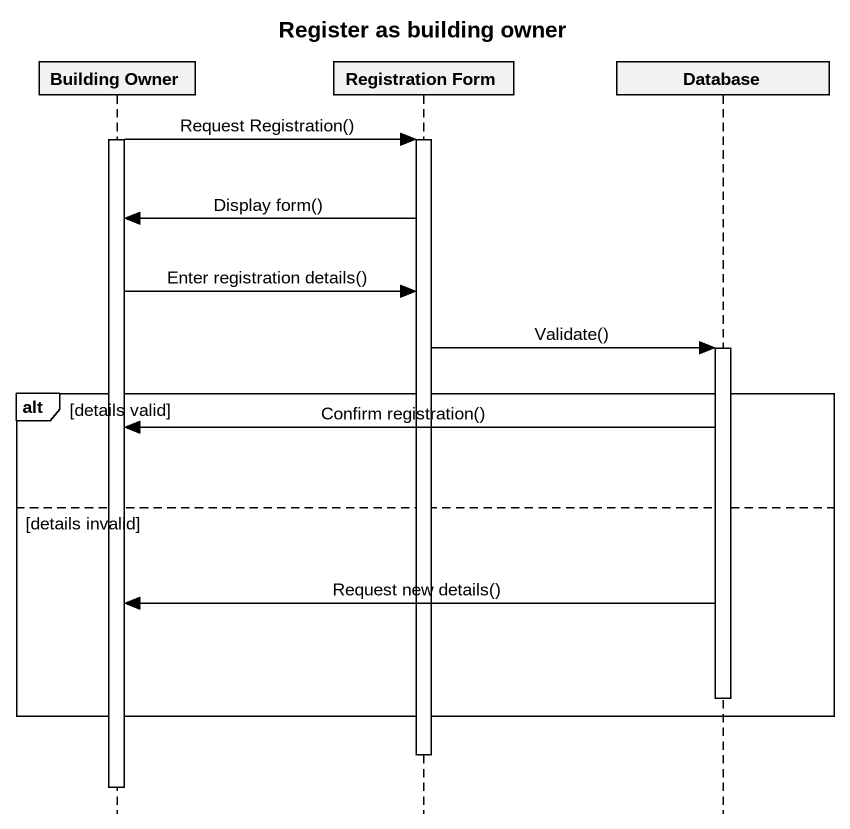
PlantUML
@startuml
title Register as building owner
hide footbox
participant "Building Owner" as Building_Owner
participant "Registration Form" as Registration_Form
participant "Database" as Database_

activate Building_Owner
Building_Owner -> Registration_Form : Request Registration()
activate Registration_Form
Registration_Form -> Building_Owner : Display form()
Building_Owner -> Registration_Form : Enter registration details()
Registration_Form -> Database_ : Validate()
activate Database_
alt details valid
  Database_ -> Building_Owner : Confirm registration()
else details invalid
  Database_ -> Building_Owner : Request new details()
  deactivate Database_
end
deactivate Registration_Form
deactivate Building_Owner
@enduml
